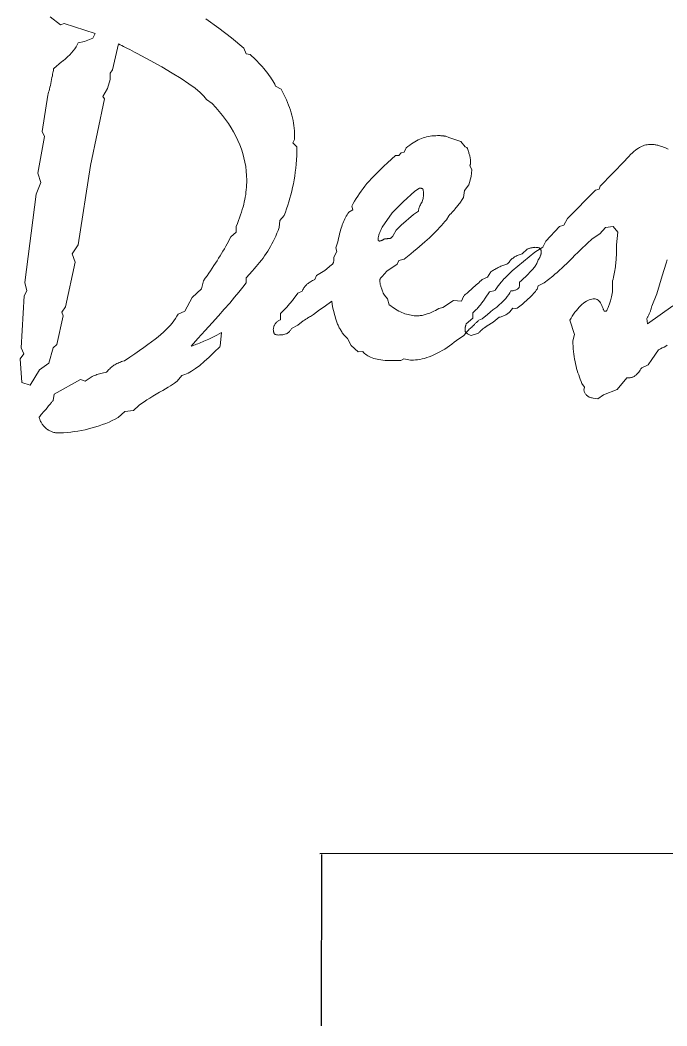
# Model space of a CAD drawing. Extents: x 47 to 362, y 46 to 259.
# Drawn here: x 279.18 to 285.21, y 110.32 to 119.71 of the extents above; entities that cross this region are included whole.
import ezdxf

# ---------------------------------------------------------------- set-up
doc = ezdxf.new("R2010")
doc.units = 0
doc.layers.add('CAM1', color=134, linetype='continuous')

msp = doc.modelspace()

# ---------------------------------------------------------------- linework, layer by layer
at = {"layer": 'CAM1', "linetype": 'continuous'}
for p, q in [((291.9741, 111.9305), (281.973, 111.9249)), ((281.9895, 111.9189), (281.9854, 110.3175))]:
    msp.add_line(p, q, dxfattribs=at)
at = {"layer": 'CAM1', "linetype": 'continuous', "lineweight": 0}
for points in [[(280.9087, 119.7218), (281.0314, 119.6372), (281.1496, 119.5465), (281.2633, 119.4497), (281.2857, 119.3965), (281.3221, 119.3909), (281.3221, 119.3909), (281.34, 119.375), (281.3573, 119.359), (281.374, 119.3428), (281.3902, 119.3266), (281.4058, 119.3103), (281.421, 119.2938), (281.4356, 119.2773), (281.4498, 119.2606), (281.4635, 119.2439), (281.4635, 119.2439), (281.4764, 119.2276), (281.4888, 119.2112), (281.5008, 119.1948), (281.5122, 119.1784), (281.5232, 119.162), (281.5336, 119.1455), (281.5435, 119.1289), (281.5528, 119.1123), (281.5615, 119.0955), (281.6119, 119.0675), (281.6119, 119.0675), (281.6259, 119.0419), (281.639, 119.0166), (281.6512, 118.9915), (281.6626, 118.9666), (281.6731, 118.942), (281.6828, 118.9176), (281.6917, 118.8936), (281.6998, 118.8698), (281.7071, 118.8463), (281.7071, 118.8463), (281.7137, 118.8224), (281.7195, 118.7985), (281.7245, 118.7743), (281.7286, 118.75), (281.732, 118.7255), (281.7346, 118.7008), (281.7365, 118.6758), (281.7376, 118.6506), (281.7379, 118.6251), (281.7379, 118.5971), (281.7211, 118.5663), (281.7603, 118.5271), (281.7603, 118.5271), (281.7595, 118.4859), (281.758, 118.4455), (281.7557, 118.4058), (281.7527, 118.3668), (281.7489, 118.3285), (281.7445, 118.291), (281.7393, 118.2542), (281.7334, 118.2181), (281.7267, 118.1827), (281.7267, 118.1827), (281.7195, 118.148), (281.7117, 118.1137), (281.7033, 118.08), (281.6943, 118.0467), (281.6848, 118.0139), (281.6746, 117.9816), (281.6637, 117.9497), (281.6522, 117.9183), (281.6399, 117.8873), (281.6007, 117.8397), (281.5951, 117.7739), (281.5951, 117.7739), (281.5847, 117.7467), (281.5738, 117.7201), (281.5625, 117.6942), (281.5509, 117.6689), (281.5389, 117.6443), (281.5265, 117.6203), (281.5138, 117.5971), (281.5007, 117.5745), (281.4873, 117.5527), (281.4873, 117.5527), (281.4731, 117.531), (281.4585, 117.5096), (281.4435, 117.4887), (281.428, 117.4682), (281.4122, 117.448), (281.3959, 117.4282), (281.3792, 117.4087), (281.3621, 117.3895), (281.3445, 117.3707), (281.2857, 117.3035), (281.2857, 117.2559), (281.2857, 117.2559), (281.2544, 117.2159), (281.2184, 117.1714), (281.1776, 117.1225), (281.1322, 117.0691), (281.0822, 117.0114), (281.0275, 116.9492), (280.9683, 116.8827), (280.9046, 116.8118), (280.8363, 116.7365), (280.7719, 116.6665), (280.7719, 116.6665), (280.7842, 116.6704), (280.7968, 116.6746), (280.8097, 116.679), (280.8228, 116.6838), (280.8363, 116.6888), (280.8499, 116.6941), (280.8638, 116.6996), (280.878, 116.7053), (280.8923, 116.7113), (280.8923, 116.7113), (280.9069, 116.7177), (280.9224, 116.7249), (280.9388, 116.7327), (280.9563, 116.7411), (280.9746, 116.7502), (280.9938, 116.7599), (281.0138, 116.7702), (281.0346, 116.7811), (281.0561, 116.7925), (281.0449, 116.6665), (281.0393, 116.6609), (281.0393, 116.6609), (280.9881, 116.6091), (280.9399, 116.5627), (280.8946, 116.5219), (280.8523, 116.4866), (280.813, 116.4568), (280.7767, 116.4326), (280.7432, 116.414), (280.7127, 116.401), (280.6851, 116.3935), (280.6431, 116.3389), (280.6431, 116.3389), (280.6308, 116.3299), (280.6161, 116.3198), (280.5992, 116.3086), (280.5798, 116.2962), (280.5581, 116.2826), (280.534, 116.268), (280.5075, 116.2522), (280.4786, 116.2352), (280.4471, 116.2171), (280.4471, 116.2171), (280.4159, 116.1991), (280.3865, 116.1813), (280.3589, 116.1639), (280.3333, 116.1468), (280.3095, 116.13), (280.2875, 116.1135), (280.2675, 116.0973), (280.2493, 116.0815), (280.2329, 116.0659), (280.1545, 116.0547), (280.0901, 115.9987), (280.0901, 115.9987), (280.0631, 115.9841), (280.0353, 115.9703), (280.0066, 115.9572), (279.977, 115.9448), (279.9465, 115.9331), (279.9152, 115.9222), (279.883, 115.912), (279.8498, 115.9025), (279.8157, 115.8937), (279.8157, 115.8937), (279.7818, 115.8858), (279.748, 115.8788), (279.7145, 115.8727), (279.6811, 115.8676), (279.648, 115.8634), (279.6151, 115.8601), (279.5824, 115.8578), (279.5498, 115.8564), (279.5175, 115.8559), (279.5175, 115.8559), (279.512, 115.8562), (279.5058, 115.8571), (279.4989, 115.8587), (279.4912, 115.8609), (279.4828, 115.8637), (279.4737, 115.8671), (279.4638, 115.8711), (279.4532, 115.8758), (279.4419, 115.8811), (279.4419, 115.8811), (279.4397, 115.8824), (279.4375, 115.8837), (279.4355, 115.8848), (279.4337, 115.8859), (279.432, 115.8868), (279.4306, 115.8876), (279.4295, 115.8884), (279.4286, 115.889), (279.4279, 115.8895), (279.4279, 115.8895), (279.4211, 115.8952), (279.4147, 115.9009), (279.4087, 115.9067), (279.403, 115.9126), (279.3976, 115.9186), (279.3926, 115.9246), (279.3878, 115.9306), (279.3832, 115.9366), (279.3789, 115.9427), (279.3789, 115.9427), (279.3749, 115.9489), (279.3711, 115.9552), (279.3677, 115.9618), (279.3645, 115.9685), (279.3616, 115.9754), (279.3589, 115.9824), (279.3565, 115.9896), (279.3543, 115.9969), (279.3523, 116.0043), (279.3523, 116.0043), (279.3584, 116.0105), (279.3654, 116.018), (279.3734, 116.0268), (279.3823, 116.0369), (279.3922, 116.0483), (279.4032, 116.0611), (279.4151, 116.0753), (279.428, 116.0909), (279.4419, 116.1079), (279.4419, 116.1079), (279.4478, 116.1151), (279.4534, 116.1218), (279.4587, 116.1281), (279.4637, 116.134), (279.4684, 116.1395), (279.4727, 116.1446), (279.4768, 116.1494), (279.4805, 116.154), (279.4839, 116.1583), (279.4951, 116.2171), (279.7401, 116.3543), (279.7821, 116.3375), (279.7821, 116.3375), (279.7911, 116.3448), (279.8003, 116.3518), (279.8097, 116.3585), (279.8193, 116.3649), (279.8291, 116.3709), (279.8391, 116.3767), (279.8493, 116.3821), (279.8597, 116.3873), (279.8703, 116.3921), (279.8703, 116.3921), (279.8816, 116.3962), (279.8932, 116.4003), (279.905, 116.4042), (279.9172, 116.4079), (279.9297, 116.4116), (279.9425, 116.415), (279.9558, 116.4183), (279.9695, 116.4214), (279.9837, 116.4243), (279.9837, 116.4243), (279.9908, 116.4325), (279.998, 116.4405), (280.0053, 116.4481), (280.0127, 116.4554), (280.0203, 116.4624), (280.028, 116.4691), (280.0359, 116.4755), (280.044, 116.4815), (280.0523, 116.4873), (280.0523, 116.4873), (280.061, 116.4928), (280.0702, 116.4981), (280.0799, 116.5032), (280.0901, 116.508), (280.1008, 116.5127), (280.1121, 116.5172), (280.1238, 116.5214), (280.1361, 116.5255), (280.1489, 116.5293), (280.1489, 116.5293), (280.1988, 116.5622), (280.2458, 116.5938), (280.2898, 116.624), (280.3308, 116.6528), (280.3688, 116.6802), (280.4038, 116.7062), (280.4358, 116.7308), (280.4647, 116.754), (280.4905, 116.7757), (280.4905, 116.7757), (280.5145, 116.7967), (280.5369, 116.8177), (280.5578, 116.8388), (280.5771, 116.8598), (280.595, 116.8809), (280.6114, 116.9021), (280.6262, 116.9234), (280.6396, 116.9447), (280.6515, 116.9661), (280.7131, 116.9941), (280.7831, 117.1201), (280.8699, 117.1999), (280.8867, 117.2755), (280.8867, 117.2755), (280.9038, 117.2997), (280.9206, 117.3236), (280.9371, 117.3474), (280.9532, 117.371), (280.9689, 117.3945), (280.9843, 117.4178), (280.9993, 117.4409), (281.0139, 117.464), (281.0281, 117.4869), (281.0281, 117.4869), (281.0424, 117.5093), (281.0563, 117.5317), (281.0697, 117.554), (281.0828, 117.5764), (281.0955, 117.5987), (281.1079, 117.6209), (281.1199, 117.643), (281.1316, 117.6651), (281.1429, 117.6871), (281.1933, 117.7319), (281.1933, 117.7851), (281.1933, 117.7851), (281.2046, 117.8124), (281.2152, 117.8393), (281.2251, 117.8657), (281.2342, 117.8917), (281.2426, 117.9171), (281.2503, 117.942), (281.2572, 117.9664), (281.2634, 117.9901), (281.2689, 118.0133), (281.2689, 118.0133), (281.2738, 118.0362), (281.278, 118.059), (281.2816, 118.0818), (281.2846, 118.1046), (281.2871, 118.1274), (281.289, 118.1501), (281.2903, 118.1727), (281.2911, 118.1953), (281.2913, 118.2177), (281.2913, 118.2177), (281.2903, 118.2596), (281.2872, 118.3013), (281.2821, 118.3428), (281.2749, 118.384), (281.2657, 118.4251), (281.2544, 118.466), (281.2412, 118.5066), (281.226, 118.5471), (281.2087, 118.5873), (281.2087, 118.5873), (281.1896, 118.6272), (281.1684, 118.6668), (281.1454, 118.7059), (281.1204, 118.7446), (281.0936, 118.783), (281.0649, 118.821), (281.0344, 118.8587), (281.0021, 118.8961), (280.9679, 118.9331), (280.9147, 118.9695), (280.9147, 118.9695), (280.8922, 119.0001), (280.8574, 119.035), (280.8103, 119.0741), (280.7508, 119.1175), (280.6791, 119.1652), (280.595, 119.2172), (280.4987, 119.2736), (280.3902, 119.3343), (280.2693, 119.3993), (280.2693, 119.3993), (280.2448, 119.412), (280.2216, 119.424), (280.1998, 119.4353), (280.1792, 119.4459), (280.1599, 119.4558), (280.142, 119.465), (280.1253, 119.4736), (280.1099, 119.4816), (280.0957, 119.4889), (280.0397, 119.2481), (280.0173, 119.2145), (280.0173, 119.1571), (279.9921, 119.0731), (279.9473, 118.9975), (279.9641, 118.9751), (279.8325, 118.3521), (279.7177, 117.6115), (279.6631, 117.5275), (279.6911, 117.4519), (279.5987, 117.0333), (279.5651, 116.9829), (279.5763, 116.9493), (279.5175, 116.6805), (279.4839, 116.6497), (279.4447, 116.5069), (279.3579, 116.4453), (279.2711, 116.3011), (279.2711, 116.3011), (279.1927, 116.3263), (279.1759, 116.5461), (279.2095, 116.5937), (279.1871, 116.6497), (279.2151, 117.1369), (279.2375, 117.1831), (279.2207, 117.2615), (279.3243, 118.0861), (279.3691, 118.1953), (279.3411, 118.2821), (279.4027, 118.6251), (279.3803, 118.6699), (279.4335, 119.0115), (279.4335, 119.0115), (279.4377, 119.0241), (279.4419, 119.0376), (279.4461, 119.052), (279.4502, 119.0673), (279.4543, 119.0834), (279.4583, 119.1003), (279.4623, 119.118), (279.4662, 119.1365), (279.4699, 119.1557), (279.4699, 119.1557), (279.4735, 119.174), (279.4768, 119.1906), (279.4797, 119.2056), (279.4823, 119.2188), (279.4845, 119.2304), (279.4863, 119.2402), (279.4878, 119.2483), (279.4889, 119.2547), (279.4895, 119.2593), (279.5623, 119.3209), (279.5623, 119.3209), (279.5642, 119.3223), (279.5659, 119.3237), (279.5675, 119.325), (279.5691, 119.3264), (279.5706, 119.3277), (279.5721, 119.3289), (279.5735, 119.33), (279.5749, 119.3311), (279.5763, 119.3321), (279.5763, 119.3321), (279.5988, 119.3508), (279.6197, 119.3694), (279.6388, 119.3881), (279.6563, 119.4068), (279.672, 119.4254), (279.6861, 119.4441), (279.6984, 119.4628), (279.7089, 119.4814), (279.7177, 119.5001), (279.7765, 119.5113), (279.8549, 119.5421), (279.8773, 119.5869), (279.5875, 119.6793), (279.5539, 119.6681), (279.4559, 119.7409)], [(285.2179, 116.6741), (285.2028, 116.6659), (285.1872, 116.6577), (285.171, 116.6495), (285.1542, 116.6413), (285.1367, 116.6329), (285.0723, 116.5405), (285.0387, 116.4915), (284.9785, 116.4635), (284.9785, 116.4635), (284.9721, 116.4527), (284.9657, 116.4426), (284.9594, 116.4332), (284.9531, 116.4245), (284.9469, 116.4166), (284.9408, 116.4094), (284.9347, 116.4029), (284.9286, 116.3971), (284.9225, 116.3921), (284.9225, 116.3921), (284.916, 116.3877), (284.9095, 116.3838), (284.9029, 116.3804), (284.8964, 116.3776), (284.8899, 116.3752), (284.8833, 116.3734), (284.8768, 116.3721), (284.8703, 116.3714), (284.8637, 116.3711), (284.8385, 116.3711), (284.7489, 116.2619), (284.6229, 116.2115), (284.5697, 116.1751), (284.5249, 116.1807), (284.5249, 116.1807), (284.5172, 116.1822), (284.5097, 116.1839), (284.5026, 116.1859), (284.4958, 116.1882), (284.4894, 116.1908), (284.4834, 116.1937), (284.4777, 116.1969), (284.4724, 116.2005), (284.4675, 116.2045), (284.4675, 116.2045), (284.463, 116.2085), (284.4588, 116.213), (284.4549, 116.2179), (284.4514, 116.2233), (284.4481, 116.2292), (284.4451, 116.2354), (284.4425, 116.242), (284.4402, 116.249), (284.4381, 116.2563), (284.4437, 116.2843), (284.4213, 116.3179), (284.4213, 116.3179), (284.4131, 116.3372), (284.4052, 116.3568), (284.3976, 116.3766), (284.3905, 116.3968), (284.3837, 116.4172), (284.3774, 116.4379), (284.3715, 116.4588), (284.3661, 116.4799), (284.3611, 116.5013), (284.3611, 116.5013), (284.3567, 116.5234), (284.3526, 116.546), (284.349, 116.569), (284.3457, 116.5925), (284.3427, 116.6164), (284.3402, 116.6408), (284.338, 116.6657), (284.3361, 116.691), (284.3345, 116.7169), (284.3513, 116.7757), (284.3065, 116.9073), (284.3065, 116.9073), (284.3187, 116.9278), (284.331, 116.9472), (284.3435, 116.9657), (284.356, 116.9831), (284.3687, 116.9996), (284.3816, 117.015), (284.3947, 117.0296), (284.4079, 117.0431), (284.4213, 117.0557), (284.4213, 117.0557), (284.4352, 117.0667), (284.4487, 117.0765), (284.462, 117.085), (284.475, 117.0923), (284.4877, 117.0982), (284.5002, 117.1029), (284.5124, 117.1062), (284.5244, 117.1082), (284.5361, 117.1089), (284.5361, 117.1089), (284.5457, 117.1081), (284.5549, 117.1056), (284.5636, 117.1015), (284.5719, 117.0959), (284.5797, 117.0886), (284.5871, 117.0799), (284.5939, 117.0696), (284.6003, 117.0578), (284.6061, 117.0445), (284.6061, 117.0445), (284.6093, 117.0372), (284.6123, 117.0304), (284.6151, 117.024), (284.6177, 117.018), (284.6201, 117.0124), (284.6224, 117.0072), (284.6246, 117.0024), (284.6266, 116.998), (284.6285, 116.9941), (284.6481, 116.9941), (284.6518, 117.0003), (284.6554, 117.0069), (284.6589, 117.0137), (284.6622, 117.0209), (284.6655, 117.0283), (284.6687, 117.0361), (284.6717, 117.0442), (284.6747, 117.0526), (284.6775, 117.0613), (284.6775, 117.0613), (284.6804, 117.0702), (284.6833, 117.08), (284.6864, 117.0906), (284.6896, 117.1022), (284.6928, 117.1147), (284.6962, 117.1281), (284.6997, 117.1423), (284.7033, 117.1574), (284.7069, 117.1733), (284.7069, 117.2769), (284.7069, 117.2769), (284.711, 117.2932), (284.7149, 117.3095), (284.7186, 117.3258), (284.722, 117.342), (284.7251, 117.3581), (284.728, 117.3741), (284.7306, 117.3899), (284.7329, 117.4056), (284.7349, 117.4211), (284.7349, 117.4211), (284.7367, 117.4369), (284.7383, 117.4524), (284.7396, 117.4678), (284.7407, 117.4829), (284.7417, 117.4978), (284.7424, 117.5126), (284.7429, 117.5271), (284.7432, 117.5414), (284.7433, 117.5555), (284.7433, 117.6115), (284.7545, 117.7319), (284.7125, 117.7851), (284.6397, 117.7739), (284.5865, 117.7151), (284.5249, 117.6759), (284.5249, 117.6759), (284.5137, 117.666), (284.5005, 117.6542), (284.4854, 117.6404), (284.4684, 117.6245), (284.4495, 117.6067), (284.4287, 117.5868), (284.4061, 117.5649), (284.3817, 117.5409), (284.3555, 117.5149), (284.3555, 117.5149), (284.3293, 117.4885), (284.3038, 117.4632), (284.2791, 117.4392), (284.2552, 117.4165), (284.2321, 117.3949), (284.2098, 117.3745), (284.1884, 117.3553), (284.1679, 117.3372), (284.1483, 117.3203), (284.0671, 117.2573), (284.0111, 117.2293), (284.0027, 117.1985), (284.0027, 117.1985), (283.9947, 117.1878), (283.9863, 117.1773), (283.9776, 117.1668), (283.9686, 117.1565), (283.9594, 117.1464), (283.95, 117.1364), (283.9402, 117.1266), (283.9303, 117.1169), (283.9201, 117.1075), (283.9201, 117.1075), (283.9097, 117.0978), (283.899, 117.0881), (283.8879, 117.0785), (283.8766, 117.069), (283.8649, 117.0596), (283.8529, 117.0502), (283.8406, 117.0408), (283.828, 117.0314), (283.8151, 117.0221), (283.8151, 117.0221), (283.8151, 117.0221), (283.7983, 117.0165), (283.7759, 117.0221), (283.7759, 117.0221), (283.7698, 117.0135), (283.7636, 117.0054), (283.7573, 116.9978), (283.751, 116.9908), (283.7445, 116.9842), (283.7381, 116.9782), (283.7316, 116.9727), (283.7251, 116.9678), (283.7185, 116.9633), (283.7185, 116.9633), (283.7118, 116.9592), (283.7048, 116.9553), (283.6975, 116.9517), (283.6899, 116.9483), (283.682, 116.9451), (283.6737, 116.9422), (283.6652, 116.9396), (283.6563, 116.9373), (283.6471, 116.9353), (283.5925, 116.8905), (283.5365, 116.8569), (283.5365, 116.8569), (283.5346, 116.8554), (283.5324, 116.8539), (283.5301, 116.8522), (283.5277, 116.8505), (283.5251, 116.8486), (283.5224, 116.8466), (283.5197, 116.8446), (283.5169, 116.8424), (283.5141, 116.8401), (283.5141, 116.8401), (283.5051, 116.8333), (283.4967, 116.8267), (283.4889, 116.8204), (283.4818, 116.8143), (283.4752, 116.8085), (283.4693, 116.8029), (283.464, 116.7974), (283.4594, 116.7921), (283.4553, 116.7869), (283.3853, 116.7645), (283.3853, 116.7645), (283.3777, 116.7682), (283.3707, 116.7717), (283.3643, 116.7752), (283.3586, 116.7785), (283.3534, 116.7816), (283.3489, 116.7846), (283.345, 116.7874), (283.3418, 116.7901), (283.3391, 116.7925), (283.3391, 116.7925), (283.337, 116.795), (283.3351, 116.7978), (283.3335, 116.8008), (283.3322, 116.8041), (283.3311, 116.8076), (283.3303, 116.8113), (283.3298, 116.8151), (283.3294, 116.8192), (283.3293, 116.8233), (283.3293, 116.8233), (283.3294, 116.8252), (283.3295, 116.8272), (283.3298, 116.8294), (283.33, 116.8316), (283.3304, 116.8339), (283.3308, 116.8364), (283.3312, 116.8389), (283.3317, 116.8416), (283.3321, 116.8443), (283.3321, 116.8443), (283.3327, 116.8472), (283.3333, 116.8501), (283.334, 116.8532), (283.3348, 116.8563), (283.3358, 116.8596), (283.3368, 116.863), (283.3379, 116.8664), (283.3392, 116.87), (283.3405, 116.8737), (283.4021, 116.9269), (283.4021, 116.9773), (283.4021, 116.9773), (283.4108, 116.9852), (283.4191, 116.993), (283.427, 117.0007), (283.4345, 117.0083), (283.4418, 117.0159), (283.4487, 117.0234), (283.4554, 117.031), (283.4618, 117.0384), (283.4679, 117.0459), (283.4679, 117.0459), (283.4735, 117.053), (283.4791, 117.0601), (283.4847, 117.0674), (283.4902, 117.0749), (283.4957, 117.0824), (283.5011, 117.0902), (283.5065, 117.0981), (283.5118, 117.1062), (283.5169, 117.1145), (283.5589, 117.1733), (283.6093, 117.1845), (283.6093, 117.1845), (283.6149, 117.1937), (283.6206, 117.2028), (283.6262, 117.2116), (283.632, 117.2202), (283.6378, 117.2286), (283.6438, 117.2368), (283.6499, 117.2448), (283.6561, 117.2525), (283.6625, 117.2601), (283.6625, 117.2601), (283.6686, 117.267), (283.6747, 117.2739), (283.6807, 117.2805), (283.6868, 117.287), (283.6929, 117.2933), (283.6989, 117.2994), (283.705, 117.3052), (283.7111, 117.3108), (283.7171, 117.3161), (283.7703, 117.3707), (283.9803, 117.5443), (284.0559, 117.5891), (284.0839, 117.6479), (284.2099, 117.7851), (284.2519, 117.7963), (284.2855, 117.8579), (284.5473, 118.1225), (284.5809, 118.1337), (284.5921, 118.1617), (284.8217, 118.3969), (284.8217, 118.3969), (284.8405, 118.418), (284.8583, 118.4372), (284.8754, 118.4548), (284.8915, 118.4705), (284.9068, 118.4845), (284.9212, 118.4968), (284.9347, 118.5072), (284.9473, 118.516), (284.9589, 118.5229), (284.9589, 118.5229), (284.9702, 118.5287), (284.9816, 118.5338), (284.9931, 118.5382), (285.0048, 118.5421), (285.0167, 118.5452), (285.0288, 118.5477), (285.0412, 118.5495), (285.0538, 118.5505), (285.0667, 118.5509), (285.0667, 118.5509), (285.0738, 118.5507), (285.0811, 118.5503), (285.0886, 118.5496), (285.0963, 118.5485), (285.1041, 118.5473), (285.1121, 118.5457), (285.1202, 118.5439), (285.1284, 118.5419), (285.1367, 118.5397), (285.1367, 118.5397), (285.1459, 118.5371), (285.1557, 118.534), (285.1661, 118.5305), (285.1771, 118.5265), (285.1886, 118.522), (285.2007, 118.5172), (285.2134, 118.512), (285.2266, 118.5064)], [(285.2153, 117.4723), (285.2067, 117.4407), (285.1703, 117.3217), (285.1199, 117.1537), (285.0723, 117.0389), (285.0723, 117.0389), (285.0713, 117.0324), (285.0699, 117.026), (285.0682, 117.0196), (285.0664, 117.0132), (285.0643, 117.0068), (285.062, 117.0003), (285.0595, 116.9937), (285.0569, 116.987), (285.0541, 116.9801), (285.0541, 116.9801), (285.0513, 116.9732), (285.0485, 116.9665), (285.0457, 116.96), (285.0428, 116.9536), (285.0399, 116.9475), (285.0369, 116.9414), (285.0339, 116.9355), (285.0308, 116.9298), (285.0275, 116.9241), (285.0331, 116.8737), (285.2683, 117.0417)]]:
    msp.add_lwpolyline(points, dxfattribs=at)
for points in [[(282.0919, 117.0333), (282.0863, 117.0865), (282.0135, 117.0333), (281.9715, 117.0053), (281.9155, 116.9605), (281.9155, 116.9605), (281.9051, 116.9546), (281.8952, 116.949), (281.8858, 116.9437), (281.8771, 116.9387), (281.8691, 116.9341), (281.8617, 116.9297), (281.8551, 116.9257), (281.8492, 116.9219), (281.8441, 116.9185), (281.8441, 116.9185), (281.8391, 116.9153), (281.8341, 116.9121), (281.8292, 116.9091), (281.8244, 116.906), (281.8198, 116.903), (281.8152, 116.8999), (281.8107, 116.8969), (281.8064, 116.8937), (281.8021, 116.8905), (281.7685, 116.8625), (281.7097, 116.8317), (281.7097, 116.8317), (281.7063, 116.8253), (281.7026, 116.8193), (281.6986, 116.8135), (281.6943, 116.8081), (281.6898, 116.8029), (281.685, 116.7981), (281.6799, 116.7936), (281.6746, 116.7894), (281.6691, 116.7855), (281.6691, 116.7855), (281.6627, 116.7824), (281.6555, 116.7796), (281.6476, 116.7772), (281.6389, 116.775), (281.6295, 116.7733), (281.6193, 116.7719), (281.6082, 116.7709), (281.5964, 116.7703), (281.5837, 116.7701), (281.5837, 116.7701), (281.5779, 116.771), (281.5726, 116.772), (281.5679, 116.773), (281.5636, 116.774), (281.5599, 116.775), (281.5567, 116.7761), (281.554, 116.7773), (281.5518, 116.7786), (281.5501, 116.7799), (281.5501, 116.7799), (281.5488, 116.782), (281.5475, 116.7847), (281.5463, 116.7879), (281.5451, 116.7918), (281.544, 116.7962), (281.5428, 116.8013), (281.5416, 116.807), (281.5403, 116.8134), (281.5389, 116.8205), (281.5389, 116.8205), (281.5404, 116.8291), (281.542, 116.837), (281.5437, 116.8444), (281.5456, 116.8512), (281.5477, 116.8575), (281.55, 116.8633), (281.5526, 116.8686), (281.5554, 116.8735), (281.5585, 116.8779), (281.5585, 116.8779), (281.562, 116.8821), (281.5659, 116.8861), (281.5703, 116.8901), (281.575, 116.894), (281.5803, 116.8978), (281.586, 116.9016), (281.5922, 116.9054), (281.5989, 116.9092), (281.6061, 116.9129), (281.6061, 116.9717), (281.6061, 116.9717), (281.6123, 116.9774), (281.6184, 116.9831), (281.6247, 116.989), (281.631, 116.9951), (281.6373, 117.0012), (281.6436, 117.0076), (281.6498, 117.0141), (281.656, 117.0208), (281.6621, 117.0277), (281.6621, 117.0277), (281.6683, 117.0344), (281.6747, 117.0416), (281.6813, 117.0492), (281.6882, 117.0572), (281.6953, 117.0656), (281.7027, 117.0744), (281.7103, 117.0836), (281.7183, 117.0932), (281.7265, 117.1033), (281.7685, 117.1621), (281.8077, 117.1789), (281.8077, 117.1789), (281.8116, 117.1871), (281.8156, 117.1951), (281.8199, 117.2027), (281.8245, 117.21), (281.8292, 117.217), (281.8343, 117.2237), (281.8396, 117.2301), (281.8452, 117.2361), (281.8511, 117.2419), (281.8511, 117.2419), (281.8571, 117.247), (281.8637, 117.2522), (281.871, 117.2573), (281.879, 117.2624), (281.8875, 117.2676), (281.8966, 117.2727), (281.9061, 117.2778), (281.9162, 117.283), (281.9267, 117.2881), (281.9435, 117.3273), (282.0191, 117.3721), (282.0835, 117.4253), (282.0835, 117.4253), (282.0854, 117.4263), (282.0872, 117.4276), (282.089, 117.429), (282.0908, 117.4307), (282.0924, 117.4326), (282.0939, 117.4346), (282.0953, 117.4369), (282.0965, 117.4394), (282.0975, 117.4421), (282.0975, 117.4421), (282.0989, 117.445), (282.1001, 117.4481), (282.1013, 117.4514), (282.1023, 117.455), (282.1032, 117.4587), (282.1041, 117.4626), (282.1048, 117.4668), (282.1054, 117.4711), (282.1059, 117.4757), (282.1059, 117.4967), (282.1339, 117.5499), (282.1227, 117.5835), (282.1395, 117.6311), (282.1395, 117.6311), (282.1442, 117.6531), (282.1489, 117.6742), (282.1536, 117.6945), (282.1583, 117.7139), (282.1631, 117.7325), (282.168, 117.7502), (282.1729, 117.7669), (282.1779, 117.7828), (282.1829, 117.7977), (282.1829, 117.7977), (282.1886, 117.8121), (282.1946, 117.8262), (282.2007, 117.8401), (282.2071, 117.8537), (282.2138, 117.867), (282.2207, 117.8799), (282.2279, 117.8926), (282.2354, 117.9048), (282.2431, 117.9167), (282.2823, 117.9391), (282.2711, 117.9727), (282.2711, 117.9727), (282.2841, 117.9969), (282.2978, 118.0208), (282.3122, 118.0446), (282.3273, 118.0682), (282.3432, 118.0917), (282.3598, 118.115), (282.3771, 118.1381), (282.3952, 118.1612), (282.4139, 118.1841), (282.4139, 118.1841), (282.4343, 118.2073), (282.457, 118.232), (282.482, 118.2582), (282.5094, 118.286), (282.5392, 118.3153), (282.5713, 118.3461), (282.6056, 118.3784), (282.6423, 118.4121), (282.6813, 118.4473), (282.7121, 118.4473), (282.7345, 118.4725), (282.7625, 118.4781), (282.7793, 118.5173), (282.7793, 118.5173), (282.7961, 118.5304), (282.8127, 118.5427), (282.8292, 118.5542), (282.8455, 118.5648), (282.8616, 118.5746), (282.8774, 118.5836), (282.8931, 118.5917), (282.9085, 118.599), (282.9235, 118.6055), (282.9235, 118.6055), (282.939, 118.6112), (282.9548, 118.6162), (282.9708, 118.6205), (282.987, 118.6241), (283.0036, 118.627), (283.0205, 118.6292), (283.0377, 118.6308), (283.0553, 118.6318), (283.0733, 118.6321), (283.0733, 118.6321), (283.0801, 118.6321), (283.0865, 118.6321), (283.0925, 118.632), (283.0981, 118.632), (283.1034, 118.6319), (283.1083, 118.6317), (283.1128, 118.6314), (283.117, 118.6311), (283.1209, 118.6307), (283.1209, 118.6307), (283.1246, 118.6302), (283.1282, 118.6298), (283.1317, 118.6293), (283.1352, 118.6288), (283.1385, 118.6284), (283.1419, 118.6279), (283.1452, 118.6274), (283.1485, 118.627), (283.1517, 118.6265), (283.1769, 118.6153), (283.2917, 118.5789), (283.3309, 118.5285), (283.3477, 118.5229), (283.3477, 118.5229), (283.3514, 118.5132), (283.3548, 118.5037), (283.358, 118.4945), (283.361, 118.4855), (283.3638, 118.4767), (283.3664, 118.4682), (283.3688, 118.46), (283.371, 118.4521), (283.3729, 118.4445), (283.3729, 118.4445), (283.3747, 118.4373), (283.3763, 118.4306), (283.3776, 118.4244), (283.3787, 118.4187), (283.3797, 118.4134), (283.3804, 118.4086), (283.3809, 118.4043), (283.3812, 118.4004), (283.3813, 118.3969), (283.3813, 118.3969), (283.3813, 118.3933), (283.3812, 118.3898), (283.381, 118.3865), (283.3808, 118.3834), (283.3805, 118.3803), (283.3803, 118.3774), (283.3801, 118.3745), (283.38, 118.3717), (283.3799, 118.3689), (283.3799, 118.3689), (283.3795, 118.3666), (283.379, 118.3645), (283.3785, 118.3624), (283.3781, 118.3605), (283.3776, 118.3588), (283.3771, 118.3572), (283.3767, 118.3558), (283.3762, 118.3545), (283.3757, 118.3535), (283.3925, 118.3115), (283.3869, 118.2499), (283.3645, 118.1743), (283.3253, 118.1183), (283.3141, 118.0539), (283.3141, 118.0539), (283.3089, 118.0451), (283.3035, 118.0363), (283.2978, 118.0277), (283.2919, 118.019), (283.2859, 118.0104), (283.2796, 118.0017), (283.2731, 117.9931), (283.2664, 117.9843), (283.2595, 117.9755), (283.2595, 117.9755), (283.2523, 117.9665), (283.2445, 117.9571), (283.2363, 117.9475), (283.2275, 117.9375), (283.2183, 117.9273), (283.2086, 117.9167), (283.1985, 117.9058), (283.1879, 117.8946), (283.1769, 117.8831), (283.1573, 117.8467), (283.1573, 117.8467), (283.1421, 117.8289), (283.1262, 117.8108), (283.1097, 117.7926), (283.0926, 117.7741), (283.0749, 117.7554), (283.0565, 117.7366), (283.0376, 117.7175), (283.018, 117.6982), (282.9977, 117.6787), (282.9977, 117.6787), (282.9766, 117.6593), (282.9542, 117.6392), (282.9305, 117.6184), (282.9056, 117.5971), (282.8795, 117.575), (282.8521, 117.5523), (282.8235, 117.5289), (282.7936, 117.5047), (282.7625, 117.4799), (282.7121, 117.4645), (282.6953, 117.4309), (282.5987, 117.3665), (282.5567, 117.3161), (282.5567, 117.3161), (282.554, 117.3142), (282.5516, 117.3124), (282.5493, 117.3105), (282.5472, 117.3086), (282.5453, 117.3068), (282.5437, 117.3049), (282.5422, 117.303), (282.541, 117.3012), (282.5399, 117.2993), (282.5399, 117.2993), (282.5386, 117.2974), (282.5375, 117.2956), (282.5366, 117.2937), (282.5359, 117.2918), (282.5353, 117.29), (282.5349, 117.2881), (282.5346, 117.2862), (282.5344, 117.2844), (282.5343, 117.2825), (282.5343, 117.2825), (282.5344, 117.276), (282.5348, 117.2694), (282.5353, 117.2628), (282.5361, 117.2562), (282.5372, 117.2496), (282.5385, 117.2429), (282.5401, 117.2361), (282.542, 117.2293), (282.5441, 117.2223), (282.5441, 117.2223), (282.5462, 117.2147), (282.5487, 117.2067), (282.5516, 117.1985), (282.5548, 117.1899), (282.5584, 117.1811), (282.5624, 117.1719), (282.5667, 117.1624), (282.5714, 117.1526), (282.5763, 117.1425), (282.6043, 117.1089), (282.6211, 117.0529), (282.6211, 117.0529), (282.6365, 117.0412), (282.6517, 117.0303), (282.6668, 117.0201), (282.6818, 117.0108), (282.6966, 117.0021), (282.7113, 116.9942), (282.7257, 116.987), (282.74, 116.9804), (282.7541, 116.9745), (282.7541, 116.9745), (282.7686, 116.9692), (282.7831, 116.9645), (282.7975, 116.9605), (282.8119, 116.9571), (282.8262, 116.9543), (282.8405, 116.9521), (282.8547, 116.9505), (282.8689, 116.9496), (282.8829, 116.9493), (282.8829, 116.9493), (282.8919, 116.9495), (282.9009, 116.9499), (282.91, 116.9508), (282.9192, 116.9519), (282.9286, 116.9534), (282.938, 116.9553), (282.9475, 116.9576), (282.9572, 116.9602), (282.9669, 116.9633), (282.9669, 116.9633), (282.9771, 116.9668), (282.988, 116.9709), (282.9996, 116.9755), (283.0119, 116.9808), (283.025, 116.9866), (283.0388, 116.9931), (283.0533, 117.0002), (283.0686, 117.008), (283.0845, 117.0165), (283.1237, 117.0277), (283.2217, 117.0921), (283.2973, 117.0865), (283.3141, 117.1313), (283.3141, 117.1313), (283.3166, 117.1337), (283.3204, 117.1371), (283.3254, 117.1417), (283.3317, 117.1473), (283.3393, 117.1541), (283.3482, 117.162), (283.3584, 117.1711), (283.3699, 117.1814), (283.3827, 117.1929), (283.3827, 117.1929), (283.3957, 117.2045), (283.4084, 117.2158), (283.421, 117.2269), (283.4332, 117.2378), (283.4452, 117.2484), (283.457, 117.2588), (283.4685, 117.2688), (283.4797, 117.2786), (283.4905, 117.2881), (283.5381, 117.3105), (283.5717, 117.3609), (283.5717, 117.3609), (283.5797, 117.3664), (283.5878, 117.3717), (283.596, 117.3768), (283.6042, 117.3818), (283.6125, 117.3865), (283.6208, 117.3912), (283.6292, 117.3957), (283.6375, 117.4), (283.6459, 117.4043), (283.6459, 117.4043), (283.6549, 117.408), (283.6639, 117.4118), (283.673, 117.4154), (283.6822, 117.4191), (283.6916, 117.4227), (283.701, 117.4263), (283.7105, 117.4298), (283.7202, 117.4332), (283.7299, 117.4365), (283.7299, 117.4365), (283.7352, 117.4443), (283.7406, 117.4517), (283.7463, 117.4588), (283.7521, 117.4656), (283.7582, 117.472), (283.7645, 117.4781), (283.771, 117.4838), (283.7776, 117.489), (283.7845, 117.4939), (283.7845, 117.4939), (283.7922, 117.4989), (283.8001, 117.5035), (283.8083, 117.5079), (283.8169, 117.5119), (283.8258, 117.5157), (283.8349, 117.5191), (283.8444, 117.5222), (283.8542, 117.525), (283.8643, 117.5275), (283.9091, 117.5723), (283.9091, 117.5723), (283.9142, 117.5741), (283.9192, 117.5758), (283.9241, 117.5774), (283.929, 117.5789), (283.9337, 117.5803), (283.9385, 117.5816), (283.9432, 117.5828), (283.9479, 117.5839), (283.9525, 117.5849), (283.9525, 117.5849), (283.957, 117.5858), (283.9612, 117.5866), (283.9651, 117.5872), (283.9687, 117.5878), (283.972, 117.5883), (283.9749, 117.5886), (283.9776, 117.5889), (283.9799, 117.589), (283.9819, 117.5891), (283.9819, 117.5891), (283.9891, 117.589), (283.9958, 117.5887), (284.002, 117.5881), (284.0077, 117.5873), (284.0128, 117.5863), (284.0174, 117.585), (284.0215, 117.5834), (284.0251, 117.5815), (284.0281, 117.5793), (284.0281, 117.5793), (284.0308, 117.5772), (284.0331, 117.5746), (284.0351, 117.5715), (284.0368, 117.5679), (284.0382, 117.564), (284.0393, 117.5596), (284.0401, 117.5548), (284.0406, 117.5497), (284.0407, 117.5443), (284.0407, 117.5443), (284.0406, 117.5405), (284.0403, 117.5366), (284.0398, 117.5326), (284.0391, 117.5285), (284.0381, 117.5243), (284.037, 117.52), (284.0357, 117.5156), (284.0341, 117.5111), (284.0323, 117.5065), (284.0323, 117.5065), (284.0304, 117.5019), (284.0284, 117.4976), (284.0263, 117.4934), (284.0242, 117.4895), (284.0219, 117.4858), (284.0197, 117.4822), (284.0174, 117.4789), (284.0151, 117.4758), (284.0127, 117.4729), (283.9987, 117.4365), (283.9987, 117.4365), (283.9943, 117.4289), (283.9893, 117.4212), (283.9839, 117.4132), (283.9779, 117.4051), (283.9715, 117.3968), (283.9646, 117.3884), (283.9573, 117.3798), (283.9495, 117.3711), (283.9413, 117.3623), (283.9413, 117.3623), (283.9326, 117.3528), (283.9233, 117.343), (283.9133, 117.3328), (283.9026, 117.3222), (283.8913, 117.3113), (283.8793, 117.2999), (283.8666, 117.288), (283.8532, 117.2757), (283.8391, 117.2629), (283.8391, 117.2461), (283.8391, 117.2461), (283.8389, 117.2389), (283.8383, 117.2322), (283.8373, 117.226), (283.8358, 117.2204), (283.834, 117.2152), (283.8317, 117.2106), (283.829, 117.2065), (283.8259, 117.203), (283.8223, 117.1999), (283.8223, 117.1999), (283.8182, 117.1972), (283.8134, 117.1945), (283.8078, 117.1921), (283.8015, 117.1898), (283.7944, 117.1877), (283.7865, 117.1858), (283.7778, 117.1842), (283.7683, 117.1828), (283.7579, 117.1817), (283.7579, 117.1817), (283.7489, 117.1646), (283.7377, 117.1471), (283.7243, 117.129), (283.7088, 117.1105), (283.691, 117.0915), (283.6711, 117.072), (283.649, 117.0521), (283.6248, 117.0317), (283.5983, 117.0109), (283.5983, 117.0109), (283.5901, 117.0041), (283.5822, 116.9975), (283.5746, 116.9913), (283.5675, 116.9854), (283.5607, 116.9798), (283.5544, 116.9745), (283.5485, 116.9695), (283.5431, 116.9649), (283.5381, 116.9605), (283.4905, 116.9213), (283.4597, 116.9073), (283.4597, 116.9073), (283.4551, 116.9035), (283.4504, 116.8996), (283.4457, 116.8956), (283.4409, 116.8914), (283.4362, 116.8871), (283.4313, 116.8826), (283.4264, 116.878), (283.4214, 116.8731), (283.4163, 116.8681), (283.4163, 116.8681), (283.4106, 116.8628), (283.4045, 116.8572), (283.3981, 116.8512), (283.3914, 116.8448), (283.3844, 116.8381), (283.3771, 116.8309), (283.3695, 116.8232), (283.3616, 116.8151), (283.3533, 116.8065), (283.3197, 116.7645), (283.2497, 116.7197), (283.2497, 116.7197), (283.2289, 116.7023), (283.2076, 116.6855), (283.1858, 116.6694), (283.1635, 116.654), (283.1406, 116.6393), (283.1172, 116.6253), (283.0933, 116.6121), (283.0689, 116.5997), (283.0439, 116.5881), (283.0439, 116.5881), (283.0192, 116.5771), (282.9952, 116.5674), (282.972, 116.5591), (282.9497, 116.5521), (282.9281, 116.5464), (282.9073, 116.542), (282.8872, 116.5388), (282.8679, 116.5369), (282.8493, 116.5363), (282.8213, 116.5363), (282.7569, 116.5475), (282.7289, 116.5307), (282.6477, 116.5307), (282.6477, 116.5307), (282.6253, 116.531), (282.6037, 116.5317), (282.5829, 116.533), (282.563, 116.5348), (282.544, 116.5372), (282.5259, 116.54), (282.5087, 116.5434), (282.4923, 116.5473), (282.4769, 116.5517), (282.4769, 116.5517), (282.462, 116.5566), (282.448, 116.5621), (282.4349, 116.5681), (282.4227, 116.5748), (282.4114, 116.582), (282.4009, 116.5899), (282.3913, 116.5984), (282.3826, 116.6076), (282.3747, 116.6175), (282.3327, 116.6119), (282.2655, 116.6735), (282.2319, 116.7365), (282.2011, 116.7673), (282.2011, 116.7673), (282.1952, 116.7756), (282.1894, 116.7839), (282.1839, 116.792), (282.1785, 116.8001), (282.1734, 116.808), (282.1685, 116.8158), (282.1638, 116.8236), (282.1592, 116.8312), (282.1549, 116.8387), (282.1549, 116.8387), (282.1512, 116.8467), (282.1475, 116.855), (282.1438, 116.8634), (282.1401, 116.8721), (282.1365, 116.881), (282.133, 116.89), (282.1295, 116.8993), (282.1261, 116.9088), (282.1227, 116.9185), (282.0919, 117.0333)], [(282.8493, 117.8943), (282.8941, 117.9279), (282.8941, 117.9279), (282.8944, 117.9333), (282.8954, 117.9392), (282.8969, 117.9456), (282.899, 117.9526), (282.9017, 117.96), (282.9049, 117.968), (282.9087, 117.9765), (282.9131, 117.9856), (282.9179, 117.9951), (282.9179, 117.9951), (282.9232, 118.005), (282.9277, 118.0149), (282.9316, 118.025), (282.9348, 118.0351), (282.9373, 118.0454), (282.9393, 118.0558), (282.9407, 118.0662), (282.9415, 118.0768), (282.9417, 118.0875), (282.9417, 118.0875), (282.9413, 118.0959), (282.9408, 118.1034), (282.9403, 118.11), (282.9397, 118.1157), (282.9392, 118.1206), (282.9385, 118.1247), (282.9378, 118.128), (282.937, 118.1305), (282.9361, 118.1323), (282.9361, 118.1323), (282.9355, 118.1336), (282.9344, 118.1349), (282.9329, 118.136), (282.9311, 118.1371), (282.9289, 118.138), (282.9263, 118.1388), (282.9234, 118.1396), (282.9201, 118.1402), (282.9165, 118.1407), (282.9053, 118.1407), (282.8605, 118.1127), (282.7513, 118.0147), (282.6477, 117.9111), (282.5567, 117.7767), (282.5567, 117.7767), (282.5531, 117.7701), (282.5495, 117.7634), (282.5461, 117.7566), (282.5428, 117.7497), (282.5396, 117.7427), (282.5366, 117.7356), (282.5338, 117.7284), (282.5312, 117.7211), (282.5287, 117.7137), (282.5287, 117.7137), (282.5261, 117.7068), (282.5239, 117.7001), (282.5221, 117.6936), (282.5206, 117.6874), (282.5194, 117.6813), (282.5186, 117.6754), (282.518, 117.6698), (282.5176, 117.6643), (282.5175, 117.6591), (282.5175, 117.6591), (282.5176, 117.6582), (282.5177, 117.6572), (282.518, 117.6563), (282.5184, 117.6554), (282.5188, 117.6544), (282.5194, 117.6535), (282.5201, 117.6526), (282.5209, 117.6516), (282.5217, 117.6507), (282.5217, 117.6507), (282.5226, 117.6502), (282.5234, 117.6498), (282.5242, 117.6494), (282.5249, 117.649), (282.5256, 117.6486), (282.5263, 117.6483), (282.527, 117.6481), (282.5279, 117.648), (282.5287, 117.6479), (282.5287, 117.6479), (282.5306, 117.648), (282.5325, 117.6481), (282.5343, 117.6483), (282.5362, 117.6486), (282.5381, 117.649), (282.5399, 117.6494), (282.5418, 117.6498), (282.5437, 117.6502), (282.5455, 117.6507), (282.5455, 117.6507), (282.5475, 117.6517), (282.5497, 117.6528), (282.5521, 117.654), (282.5547, 117.6554), (282.5575, 117.6569), (282.5605, 117.6586), (282.5637, 117.6604), (282.5671, 117.6625), (282.5707, 117.6647), (282.5707, 117.6647), (282.5735, 117.6656), (282.5763, 117.6664), (282.5791, 117.667), (282.5819, 117.6676), (282.5847, 117.6681), (282.5875, 117.6684), (282.5903, 117.6687), (282.5931, 117.6688), (282.5959, 117.6689), (282.5959, 117.6689), (282.5983, 117.6693), (282.6008, 117.6696), (282.6034, 117.6699), (282.6061, 117.6701), (282.6089, 117.6702), (282.6118, 117.6702), (282.6148, 117.6703), (282.6179, 117.6703), (282.6211, 117.6703), (282.6211, 117.6703), (282.6222, 117.6704), (282.6234, 117.6705), (282.6248, 117.6708), (282.6263, 117.6711), (282.6279, 117.6716), (282.6296, 117.6722), (282.6314, 117.6728), (282.6333, 117.6736), (282.6351, 117.6745), (282.6351, 117.6745), (282.6371, 117.6756), (282.6391, 117.6772), (282.6413, 117.6791), (282.6437, 117.6814), (282.6462, 117.6841), (282.649, 117.6872), (282.6521, 117.6905), (282.6554, 117.6943), (282.6589, 117.6983), (282.6869, 117.7487), (282.7345, 117.7963), (282.8493, 117.8943)]]:
    msp.add_lwpolyline(points, close=True, dxfattribs=at)

doc.saveas('drawing.dxf')
